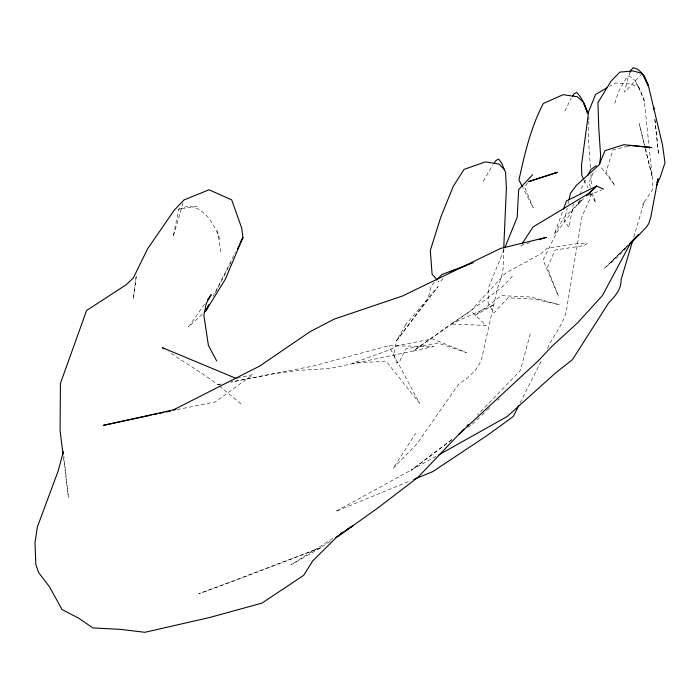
<?xml version="1.0" encoding="UTF-8"?>
<svg xmlns="http://www.w3.org/2000/svg" width="700" height="700" viewBox="0 0 700 700"><rect width="100%" height="100%" fill="white"/><g stroke="black" fill="none" stroke-linecap="round" stroke-linejoin="round"><path stroke-width="0.53" stroke-dasharray="3.5 2.62" d="M588.814 121.153L588.42 139.011L590.459 168.044M588.831 120.102L588.901 116.953M503.676 249.069L503.545 265.283L502.136 274.461L497.21 289.231L481.11 361.156L475.484 370.099L467.434 378.009L458.657 384.125L417.174 443.529L393.041 468.571L415.599 433.466M136.133 277.016L133.28 299.145L136.246 276.404M590.809 193.463L590.135 198.555L582.015 216.457L567.131 305.707C565.6 322.814 552.947 335.134 546.621 350.332M573.449 203.683L568.986 227.29L564.34 220.885L567.157 208.154M579.233 200.874L578.445 204.942L581.779 199.482M580.431 194.784L581.822 187.67L586.521 178.133M568.102 203.91L568.811 200.725M530.311 333.848L520.249 370.668L477.418 415.056M183.067 203.009L173.154 236.793L178.745 209.44L180.311 206.588M633.736 237.23L644.245 201.959L642.801 204.531L652.619 189.464L652.295 177.065L644.367 101.474L643.519 97.869L638.68 86.94L629.86 83.834L615.064 83.116L609.499 86.354M614.766 103.434L618.24 92.172L625.984 78.566L629.475 76.116L635.128 80.596L639.756 89.985L635.128 80.596M630.105 72.196L627.76 78.724L624.523 92.19L641.576 74.27M562.345 212.188L554.155 234.684L563.815 217.787L584.946 197.383M504.026 249.69L488.407 288.024L488.136 303.31L493.867 312.953L508.06 297.797L535.587 299.233L559.431 304.771L531.134 297.062L501.427 295.636L475.073 315.368L494.567 304.474L450.887 323.995L413.192 351.076L329.691 368.454L298.961 370.396L273.752 373.686L231.499 381.955M593.241 172.69L588.884 182.648L590.59 187.722M231.035 262.483L214.769 293.904M564.874 111.09L571.235 98.114M520.188 402.824L541.721 360.054M213.071 296.494L231.674 259.735M232.155 258.764L235.585 252M483.192 181.309L492.905 164.832M527.546 182.796L524.711 187.268L533.234 207.821L522.9 187.679M204.496 304.211L188.58 326.891L203.385 313.162M580.466 200.051L556.824 232.304L543.077 259.989L558.399 296.118L547.286 267.811L555.117 250.066L584.028 245.586L587.195 243.46L579.407 243.346L547.383 248.115L540.663 253.934L505.575 273.114L470.698 310.852L413.192 351.076L433.685 346.483L388.736 345.756L313.18 366.039L230.632 382.139M512.339 276.176L503.423 285.95L470.698 310.852L450.887 323.995L486.089 325.439L470.698 310.852M443.118 278.486L439.486 282.389L438.148 280.91M434.368 282.406L431.349 285.565L428.05 298.629L396.524 340.795L393.724 353.938L396.349 362.976L399.044 362.626L405.799 348.933L437.797 343.017L466.445 352.599L432.556 338.914L397.512 345.555L390.215 349.606L352.45 363.291L386.05 361.086L419.562 403.287L388.736 345.756M626.64 247.572L616.796 257.731L604.319 268.389L627.655 245.604L609.306 263.9L627.06 246.138M472.377 424.086L481.049 415.914M481.836 415.17L486.57 410.707M487.358 409.964L489.729 407.741M497.613 400.304L499.188 398.825M468.073 427.332L470.654 425.381M330.295 541.293L321.291 547.488L290.964 564.856L333.419 538.038M435.969 456.435L335.545 511.534L410.777 480.637M588.7 195.352L601.562 189.989M520.852 245.621L531.064 242.322M627.646 146.239L612.964 149.888L606.06 171.903L614.95 185.719L600.171 165.97M237.23 378.192L252.884 374.596L215.154 401.966L176.61 409.719M217.77 384.641L221.996 383.819L217.77 384.641L205.135 375.541L168.735 351.811M197.015 206.124L178.745 209.44L187.46 206.194C205.73 207.174 214.76 225.584 220.43 240.494M219.415 386.006L241.684 404.408M584.185 180.075L588.026 187.705M590.905 193.419L595.709 202.956L592.296 192.798M638.68 86.94L644.367 101.474M645.19 147.875L639.231 123.672L645.12 147.752M645.444 148.934L652.295 177.065L645.383 148.794M217.455 230.344L221.077 253.216M63.455 457.634L68.442 497.429L63.84 455.901M654.903 119.254L658.569 154.648L654.815 118.913M590.914 174.501L591.745 186.331M405.764 324.599L396.524 340.795L438.095 286.536L405.764 324.599M451.727 439.696L411.294 470.269L451.745 439.723M321.291 547.488L235.34 580.545L198.73 593.81L321.291 547.488"/><path stroke-width="1.05" d="M503.738 247.984L506.389 188.597L505.584 172.498L501.454 162.724L498.601 159.066L495.959 160.589L494.13 163.135M599.646 164.097L600.626 155.951L598.754 127.732L597.923 102.646L611.074 81.121L619.885 72.082L633.211 70.954L642.32 73.491L644.385 76.099L648.384 85.733L662.471 144.681L665 162.75L660.433 176.505L656.399 186.139M569.048 199.666L570.456 193.305L576.38 185.351L599.209 164.736L604.975 150.684L623.831 144.681L651.892 147.604L630.788 145.46L628.688 145.985M63.367 451.64L58.196 470.873L37.389 526.916L35 542.806L35.814 564.331L38.605 572.556L49.525 586.863L62.038 609.56L78.706 618.188L92.837 627.909L120.706 629.396L144.935 632.301L210 617.409L261.957 603.12L303.721 575.321L312.734 560.849L336.105 537.696L377.746 508.069L418.005 477.26L463.89 429.074M656.898 182.875L658.035 178.771L650.729 217.367L648.821 223.466L646.31 227.264L628.145 246.015M632.809 240.345L621.058 279.764C621.591 289.039 614.924 296.511 608.816 302.645L572.442 359.651L555.179 373.301L507.133 416.544L438.812 454.843M630.105 72.196L630.77 70.332L633.255 67.699C642.014 69.361 644.945 78.663 648.384 85.733L642.32 73.491M563.465 209.125L566.449 200.944L596.689 186.051L603.54 189.166M504.84 247.678L517.169 217.411L518.691 189.534L532.648 174.746M237.44 249.025L242.926 237.484L241.745 228.209L231.674 199.841L209.029 189.796L183.969 199.938L174.143 210.315L147.726 248.623L133.254 278.092L125.921 284.944L86.59 310.485L60.428 383.399L60.086 430.745L63.053 454.405M587.93 175.263L590.747 169.54L596.286 165.716M518.726 405.738L513.336 416.43L487.69 435.12L432.845 471.581L413.787 479.404M208.661 305.2L205.73 311.001L204.164 312.445M240.485 242.322L242.926 237.484L225.418 279.064L205.73 311.001L209.239 304.351M522.008 243.854L532.98 227.036L588.376 193.673L596.689 186.051L586.512 195.877M572.416 96.337L574.192 93.678L576.704 92.47C582.181 98 585.174 105.543 587.466 112.857M207.559 299.845L211.225 294.613L206.299 303.336L203.857 315.332L208.407 345.371L216.685 360.981M436.625 280.035L441.91 274.514L473.27 262.71M466.891 425.959L468.396 424.401M629.379 243.828L638.645 234.561L630.77 242.568L602.472 295.514L577.832 322.595L551.6 346.614L538.492 360.614L458.631 434.525M335.703 537.574L352.8 525.796L346.342 529.874M340.804 533.374L342.65 532.201M607.644 87.43L595.604 94.447L588.709 111.344L581.49 165.252L581.779 175.306L583.704 179.121M449.942 271.863L456.032 269.5M460.101 267.934L465.176 265.965M539.227 239.671L546.376 237.361L500.535 248.439L402.579 295.969L333.953 319.209L310.179 331.625L259.621 366.1L173.539 409.841L103.259 425.381L151.095 415.17M153.221 414.715L157.474 413.805M159.6 413.35L163.852 412.449M165.979 411.994L170.231 411.084M236.189 378.438L162.365 347.664L164.185 348.845M588.114 113.479L583.476 102.384L577.386 96.775L563.106 94.684L543.296 103.53C530.775 127.4 524.659 153.86 518.962 180.014L522.41 186.725M503.965 169.111L498.925 164.062L485.398 161.875L464.021 169.409L453.259 186.366L440.834 217.009L430.308 250.46L432.101 274.26L436.8 279.431M583.476 102.384L587.457 113.067M653.791 109.043L653.572 106.995L653.791 109.165M554.916 173.066L528.465 181.668L557.629 172.305L554.916 173.066M175.656 409.43L173.539 409.841L175.674 409.439"/></g></svg>
